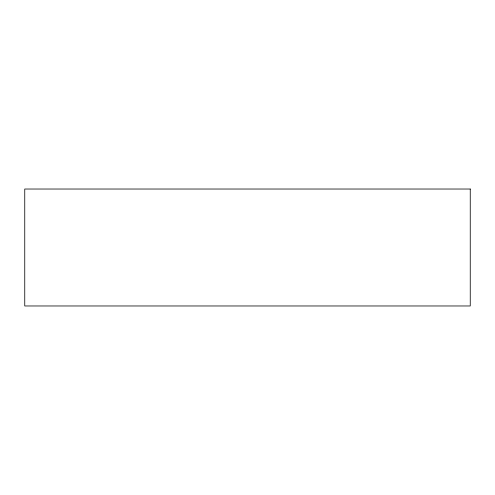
<?xml version="1.0" encoding="UTF-8"?>
<svg xmlns="http://www.w3.org/2000/svg" width="495" height="495" viewBox="0 0 495 495"><rect width="100%" height="100%" fill="white"/><g stroke="black" fill="none" stroke-linecap="round" stroke-linejoin="round"><path stroke-width="0.74" d="M470.25 189.028L24.75 189.028L24.75 305.972L470.25 305.972L470.25 189.028"/></g></svg>
